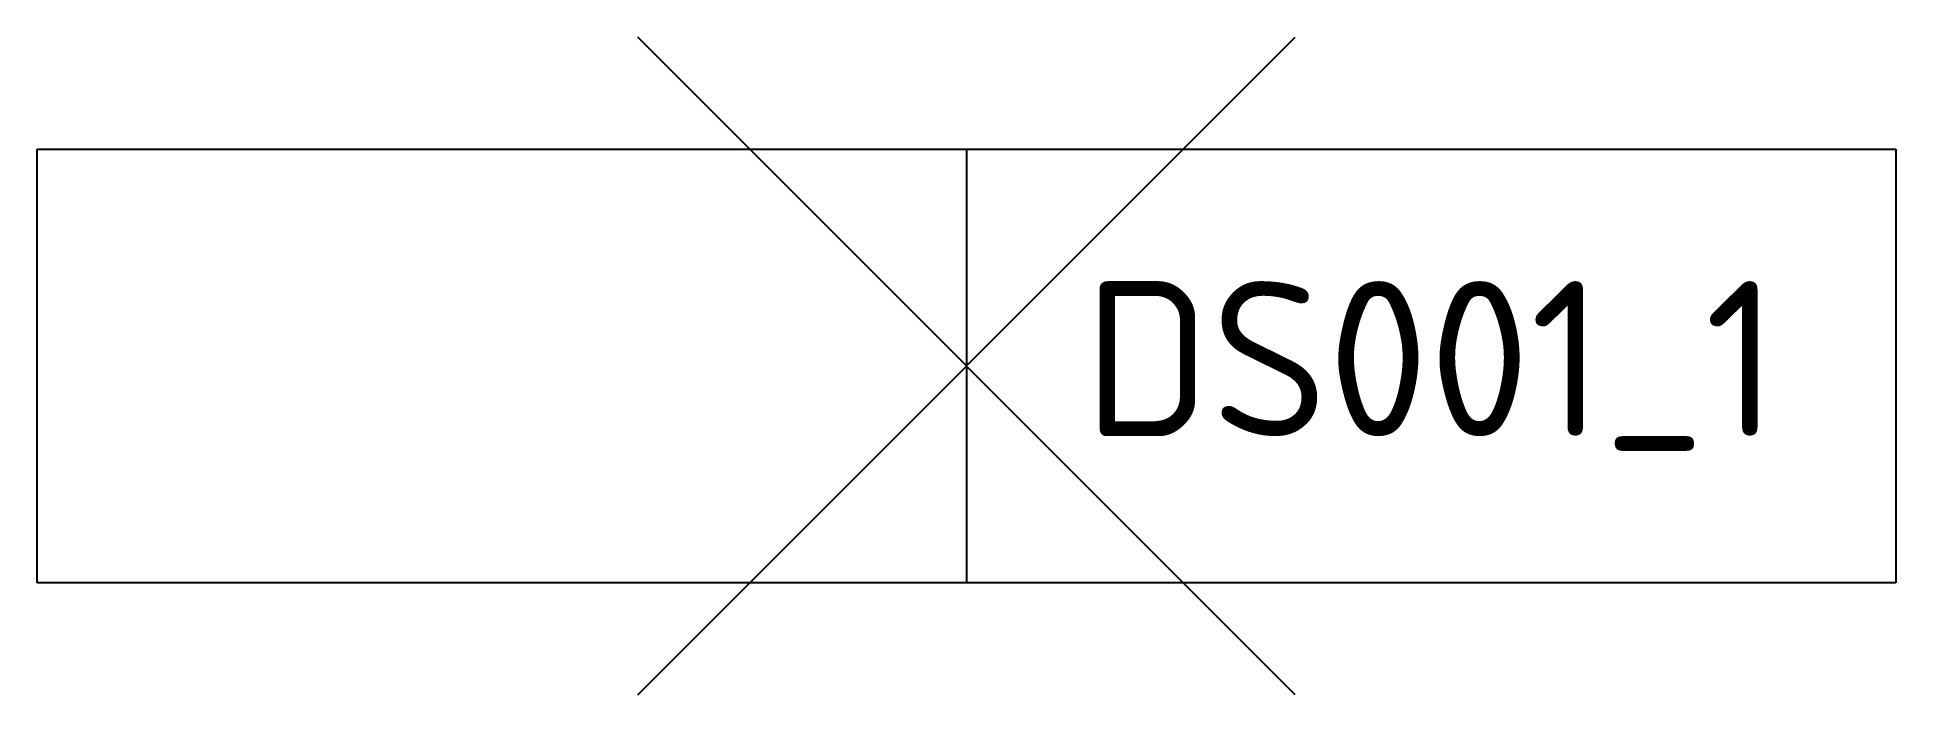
# Model space of a CAD drawing. Header units: metres. Extents: x -1.5 to 1.5, y -0.53 to 0.53.
import ezdxf

# ---------------------------------------------------------------- set-up
doc = ezdxf.new("R2010")
doc.units = ezdxf.units.M
doc.header["$MEASUREMENT"] = 0
doc.styles.add('NLCS-ISO-T25', font='', dxfattribs={"height": 0.0025})
doc.styles.get('NLCS-ISO-T25').set_extended_font_data('NLCS-ISO')

msp = doc.modelspace()

# ---------------------------------------------------------------- linework, layer by layer
for p, q in [((0.5303, -0.5303), (-0.5303, 0.5303)), ((-0.5303, -0.5303), (0.5303, 0.5303)), ((-1.5, 0.35), (1.5, 0.35)), ((-1.5, -0.35), (-1.5, 0.35)), ((0, 0.35), (0, -0.35)), ((1.5, 0.35), (1.5, -0.35)), ((1.5, -0.35), (-1.5, -0.35))]:
    msp.add_line(p, q)

# ---------------------------------------------------------------- texts
at = {"insert": (0.75, 0), "char_height": 0.25, "attachment_point": 5, "line_spacing_factor": 0.85, "style": 'NLCS-ISO-T25'}
msp.add_mtext('DS001_1', dxfattribs=at)

doc.saveas('drawing.dxf')
